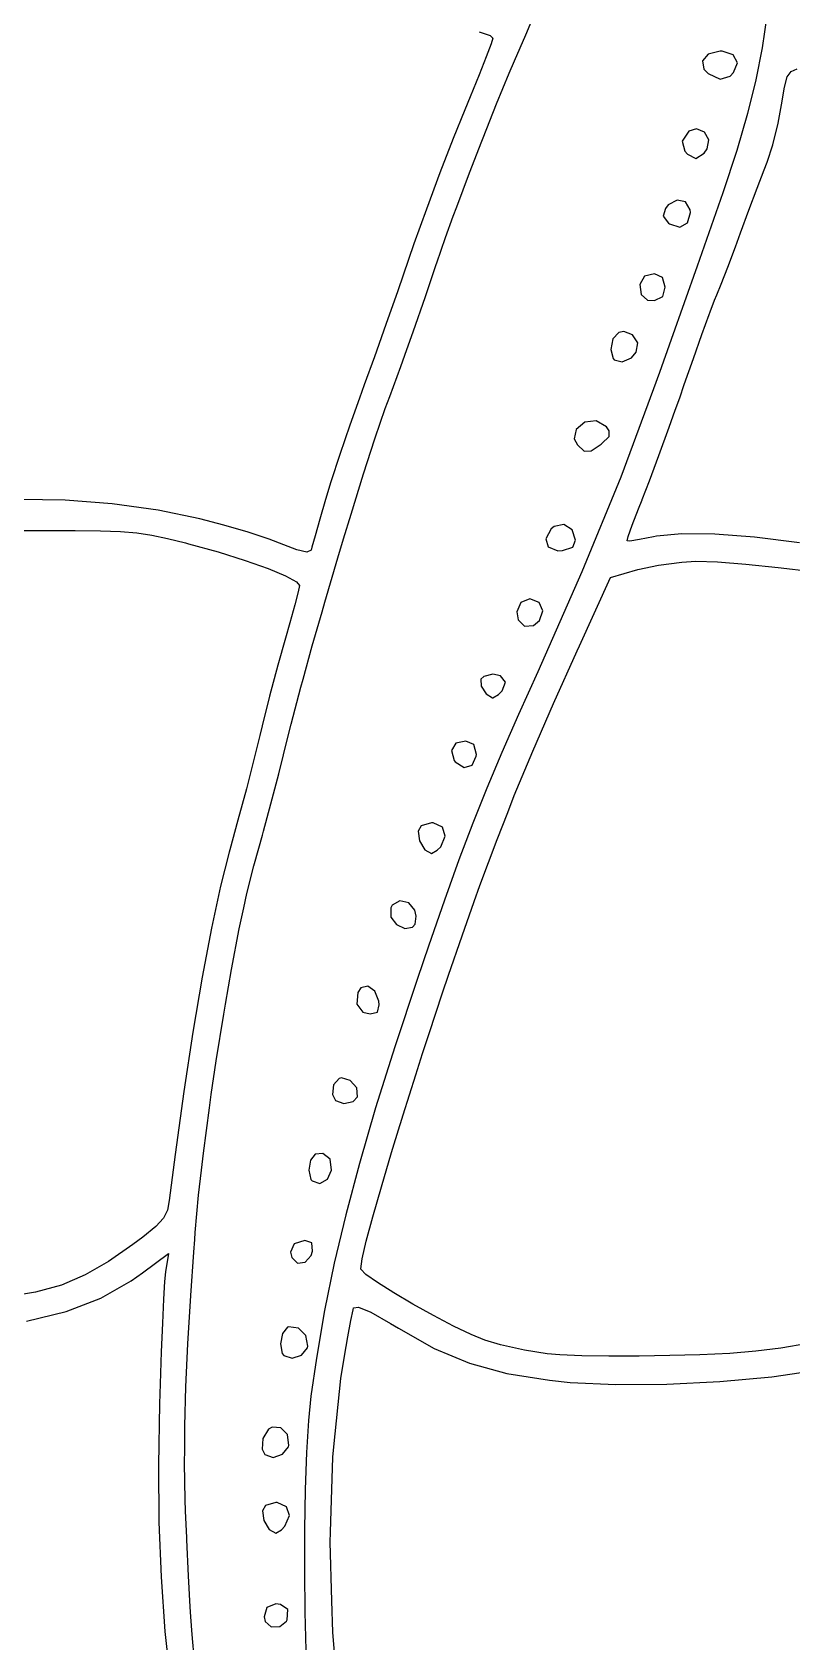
# Model space of a CAD drawing. Header units: inches. Extents: x -2.16 to 7.19, y -6.87 to -1.22.
# Drawn here: x -1.159 to -0.757, y -4.839 to -3.986 of the extents above; entities that cross this region are included whole.
import ezdxf

# ---------------------------------------------------------------- set-up
doc = ezdxf.new("R2010")
doc.units = ezdxf.units.IN
doc.header["$MEASUREMENT"] = 0
doc.layers.add('Front', color=13, linetype='CONTINUOUS', true_color=0xc83434)

msp = doc.modelspace()

# ---------------------------------------------------------------- linework, layer by layer
at = {"layer": 'Front', "linetype": 'CONTINUOUS'}
for p, q in [((-0.89775, -3.9878), (-0.89372, -3.97805)), ((-0.77022, -3.9778), (-0.77266, -3.99479)), ((-0.92242, -3.98634), (-0.91663, -3.98827)), ((-0.91663, -3.98827), (-0.91525, -3.98969)), ((-0.91525, -3.98969), (-0.91617, -3.99267)), ((-0.90087, -3.99471), (-0.89775, -3.9878)), ((-0.91617, -3.99267), (-0.91871, -3.99941)), ((-0.90381, -4.00161), (-0.90087, -3.99471)), ((-0.80113, -3.99803), (-0.80419, -4.00161)), ((-0.7949, -3.99655), (-0.80113, -3.99803)), ((-0.79378, -3.99658), (-0.7949, -3.99655)), ((-0.78791, -3.99852), (-0.79378, -3.99658)), ((-0.78568, -4.00262), (-0.78791, -3.99852)), ((-0.77266, -3.99479), (-0.77593, -4.0117)), ((-0.91871, -3.99941), (-0.92253, -4.00905)), ((-0.9066, -4.00815), (-0.90381, -4.00161)), ((-0.80419, -4.00161), (-0.80343, -4.00604)), ((-0.80343, -4.00604), (-0.80115, -4.00836)), ((-0.78777, -4.00783), (-0.78568, -4.00262)), ((-0.75931, -4.01008), (-0.75726, -4.00724)), ((-0.75726, -4.00724), (-0.75412, -4.00593)), ((-0.92253, -4.00905), (-0.92731, -4.02074)), ((-0.91325, -4.02442), (-0.9066, -4.00815)), ((-0.80115, -4.00836), (-0.79478, -4.01133)), ((-0.79478, -4.01133), (-0.78959, -4.00967)), ((-0.78959, -4.00967), (-0.78777, -4.00783)), ((-0.77593, -4.0117), (-0.78031, -4.02948)), ((-0.76238, -4.02496), (-0.76084, -4.01561)), ((-0.76084, -4.01561), (-0.75931, -4.01008)), ((-0.92731, -4.02074), (-0.93018, -4.02764)), ((-0.92038, -4.04238), (-0.91325, -4.02442)), ((-0.93018, -4.02764), (-0.93632, -4.04282)), ((-0.78031, -4.02948), (-0.78603, -4.04909)), ((-0.76418, -4.03468), (-0.76238, -4.02496)), ((-0.81137, -4.03894), (-0.81497, -4.04414)), ((-0.80734, -4.03756), (-0.81137, -4.03894)), ((-0.80318, -4.03941), (-0.80734, -4.03756)), ((-0.80082, -4.04347), (-0.80318, -4.03941)), ((-0.76701, -4.04615), (-0.76418, -4.03468)), ((-0.93632, -4.04282), (-0.94331, -4.06093)), ((-0.92756, -4.06092), (-0.92106, -4.04414)), ((-0.92106, -4.04414), (-0.92038, -4.04238)), ((-0.81497, -4.04414), (-0.81358, -4.04949)), ((-0.81358, -4.04949), (-0.81221, -4.05108)), ((-0.80337, -4.05061), (-0.80172, -4.04832)), ((-0.80172, -4.04832), (-0.80082, -4.04347)), ((-0.78603, -4.04909), (-0.79336, -4.0715)), ((-0.77001, -4.05535), (-0.76701, -4.04615)), ((-0.81221, -4.05108), (-0.80772, -4.05329)), ((-0.80772, -4.05329), (-0.80337, -4.05061)), ((-0.77157, -4.05934), (-0.77001, -4.05535)), ((-0.94331, -4.06093), (-0.95045, -4.08012)), ((-0.93434, -4.07889), (-0.92756, -4.06092)), ((-0.77527, -4.06907), (-0.77157, -4.05934)), ((-0.81765, -4.07547), (-0.82231, -4.07799)), ((-0.81319, -4.07634), (-0.81765, -4.07547)), ((-0.79336, -4.0715), (-0.80081, -4.0928)), ((-0.77963, -4.0808), (-0.77527, -4.06907)), ((-0.95045, -4.08012), (-0.95707, -4.09857)), ((-0.94028, -4.09517), (-0.9362, -4.08399)), ((-0.9362, -4.08399), (-0.93434, -4.07889)), ((-0.82372, -4.07982), (-0.82502, -4.08399)), ((-0.82502, -4.08399), (-0.82218, -4.08754)), ((-0.82231, -4.07799), (-0.82372, -4.07982)), ((-0.81075, -4.08052), (-0.81319, -4.07634)), ((-0.81215, -4.08744), (-0.81062, -4.08194)), ((-0.81062, -4.08194), (-0.81075, -4.08052)), ((-0.78401, -4.0928), (-0.77963, -4.0808)), ((-0.82218, -4.08754), (-0.8217, -4.0879)), ((-0.8217, -4.0879), (-0.81628, -4.08972)), ((-0.81628, -4.08972), (-0.81215, -4.08744)), ((-0.80081, -4.0928), (-0.80711, -4.11045)), ((-0.78671, -4.10018), (-0.78401, -4.0928)), ((-0.95707, -4.09857), (-0.95992, -4.10681)), ((-0.94495, -4.10864), (-0.94028, -4.09517)), ((-0.79077, -4.11101), (-0.78671, -4.10018)), ((-0.95992, -4.10681), (-0.96566, -4.12352)), ((-0.94883, -4.1201), (-0.94526, -4.10957)), ((-0.94526, -4.10957), (-0.94495, -4.10864)), ((-0.83497, -4.11566), (-0.83749, -4.1201)), ((-0.82963, -4.1145), (-0.83497, -4.11566)), ((-0.82537, -4.1164), (-0.82963, -4.1145)), ((-0.824, -4.12155), (-0.82537, -4.1164)), ((-0.80711, -4.11045), (-0.814, -4.12984)), ((-0.79426, -4.11998), (-0.79077, -4.11101)), ((-0.96566, -4.12352), (-0.97186, -4.14125)), ((-0.95751, -4.14512), (-0.95097, -4.1264)), ((-0.95097, -4.1264), (-0.94883, -4.1201)), ((-0.83749, -4.1201), (-0.83677, -4.12547)), ((-0.83677, -4.12547), (-0.83327, -4.12841)), ((-0.82963, -4.1286), (-0.82516, -4.12644)), ((-0.82516, -4.12644), (-0.824, -4.12155)), ((-0.79778, -4.1284), (-0.79663, -4.12564)), ((-0.79663, -4.12564), (-0.79426, -4.11998)), ((-0.83327, -4.12841), (-0.82963, -4.1286)), ((-0.814, -4.12984), (-0.82086, -4.14917)), ((-0.80064, -4.13593), (-0.80013, -4.13457)), ((-0.80013, -4.13457), (-0.79778, -4.1284)), ((-0.97186, -4.14125), (-0.97794, -4.15838)), ((-0.80452, -4.14656), (-0.80064, -4.13593)), ((-0.96084, -4.15446), (-0.95751, -4.14512)), ((-0.85166, -4.14892), (-0.85279, -4.15446)), ((-0.84855, -4.14547), (-0.85166, -4.14892)), ((-0.84595, -4.14501), (-0.84855, -4.14547)), ((-0.84123, -4.14684), (-0.84595, -4.14501)), ((-0.83853, -4.15104), (-0.84123, -4.14684)), ((-0.83931, -4.15597), (-0.83853, -4.15104)), ((-0.82086, -4.14917), (-0.82704, -4.16664)), ((-0.80906, -4.1593), (-0.80452, -4.14656)), ((-0.97794, -4.15838), (-0.98333, -4.1733)), ((-0.96407, -4.16351), (-0.96084, -4.15446)), ((-0.85279, -4.15446), (-0.85148, -4.15939)), ((-0.85148, -4.15939), (-0.85099, -4.15997)), ((-0.85099, -4.15997), (-0.84679, -4.16116)), ((-0.84679, -4.16116), (-0.84186, -4.15887)), ((-0.84186, -4.15887), (-0.83931, -4.15597)), ((-0.81388, -4.17314), (-0.80906, -4.1593)), ((-0.96989, -4.17936), (-0.96407, -4.16351)), ((-0.82704, -4.16664), (-0.83009, -4.1753)), ((-0.98333, -4.1733), (-0.98591, -4.1803)), ((-0.83009, -4.1753), (-0.84753, -4.2221)), ((-0.81628, -4.18006), (-0.81388, -4.17314)), ((-0.98591, -4.1803), (-0.99107, -4.19463)), ((-0.97754, -4.20139), (-0.97223, -4.1858)), ((-0.97223, -4.1858), (-0.96989, -4.17936)), ((-0.8218, -4.19562), (-0.8186, -4.18661)), ((-0.8186, -4.18661), (-0.81628, -4.18006)), ((-0.99107, -4.19463), (-0.99634, -4.2101)), ((-0.86661, -4.19306), (-0.8711, -4.19696)), ((-0.86048, -4.19232), (-0.86661, -4.19306)), ((-0.85511, -4.19546), (-0.86048, -4.19232)), ((-0.98368, -4.22039), (-0.97771, -4.2019)), ((-0.97771, -4.2019), (-0.97754, -4.20139)), ((-0.8711, -4.19696), (-0.87222, -4.2019)), ((-0.87222, -4.2019), (-0.87042, -4.20509)), ((-0.85748, -4.20433), (-0.85366, -4.20059)), ((-0.85359, -4.19762), (-0.85511, -4.19546)), ((-0.85366, -4.20059), (-0.85359, -4.19762)), ((-0.8273, -4.21077), (-0.8218, -4.19562)), ((-0.99634, -4.2101), (-1.00103, -4.22463)), ((-0.87042, -4.20509), (-0.86684, -4.20839)), ((-0.86684, -4.20839), (-0.86323, -4.20829)), ((-0.86323, -4.20829), (-0.85793, -4.2047)), ((-0.85793, -4.2047), (-0.85748, -4.20433)), ((-0.83227, -4.22406), (-0.8273, -4.21077)), ((-0.99036, -4.24184), (-0.98368, -4.22039)), ((-1.00103, -4.22463), (-1.00385, -4.23405)), ((-0.84753, -4.2221), (-0.86808, -4.27224)), ((-0.83617, -4.23405), (-0.83227, -4.22406)), ((-1.14184, -4.23442), (-1.16585, -4.23403)), ((-1.11691, -4.2363), (-1.14184, -4.23442)), ((-1.09258, -4.23959), (-1.11691, -4.2363)), ((-1.00385, -4.23405), (-1.00683, -4.2445)), ((-0.83816, -4.23902), (-0.83621, -4.23414)), ((-0.83621, -4.23414), (-0.83617, -4.23405)), ((-1.07037, -4.24418), (-1.09258, -4.23959)), ((-1.05773, -4.24756), (-1.07037, -4.24418)), ((-1.00683, -4.2445), (-1.00935, -4.25328)), ((-0.99429, -4.25482), (-0.99036, -4.24184)), ((-0.84143, -4.24752), (-0.83816, -4.23902)), ((-1.204, -4.25049), (-1.154, -4.25039)), ((-1.154, -4.25039), (-1.13656, -4.2504)), ((-1.13656, -4.2504), (-1.12307, -4.25056)), ((-1.12307, -4.25056), (-1.11249, -4.25097)), ((-1.11249, -4.25097), (-1.10375, -4.25173)), ((-1.10375, -4.25173), (-1.09581, -4.25293)), ((-1.09581, -4.25293), (-1.08761, -4.25466)), ((-1.08761, -4.25466), (-1.07811, -4.25703)), ((-1.04477, -4.25138), (-1.05773, -4.24756)), ((-1.03365, -4.255), (-1.04477, -4.25138)), ((-1.02589, -4.25796), (-1.03365, -4.255)), ((-1.00935, -4.25328), (-1.01106, -4.25918)), ((-0.99731, -4.26482), (-0.99429, -4.25482)), ((-0.88429, -4.24952), (-0.88726, -4.25482)), ((-0.88726, -4.25482), (-0.88591, -4.25913)), ((-0.88282, -4.24834), (-0.88429, -4.24952)), ((-0.87769, -4.24732), (-0.88282, -4.24834)), ((-0.87333, -4.25001), (-0.87769, -4.24732)), ((-0.8715, -4.25557), (-0.87333, -4.25001)), ((-0.84414, -4.25597), (-0.84355, -4.25352)), ((-0.84355, -4.25352), (-0.84143, -4.24752)), ((-0.83008, -4.25378), (-0.83757, -4.25525)), ((-0.82863, -4.25349), (-0.83008, -4.25378)), ((-0.81516, -4.25221), (-0.82863, -4.25349)), ((-0.79763, -4.25242), (-0.81516, -4.25221)), ((-0.77664, -4.25401), (-0.79763, -4.25242)), ((-0.75277, -4.25689), (-0.77664, -4.25401)), ((-1.07811, -4.25703), (-1.0765, -4.25745)), ((-1.0765, -4.25745), (-1.06077, -4.26181)), ((-1.06077, -4.26181), (-1.04647, -4.26628)), ((-1.01913, -4.26071), (-1.02589, -4.25796)), ((-1.01373, -4.26199), (-1.01913, -4.26071)), ((-1.01156, -4.26083), (-1.01373, -4.26199)), ((-1.01106, -4.25918), (-1.01156, -4.26083)), ((-0.88591, -4.25913), (-0.88089, -4.26116)), ((-0.88089, -4.26116), (-0.87839, -4.26109)), ((-0.87839, -4.26109), (-0.87293, -4.25919)), ((-0.87293, -4.25919), (-0.8715, -4.25557)), ((-0.84271, -4.256), (-0.84414, -4.25597)), ((-0.83757, -4.25525), (-0.84271, -4.256)), ((-1.04647, -4.26628), (-1.03432, -4.27059)), ((-1.03432, -4.27059), (-1.02502, -4.27447)), ((-1.00424, -4.28836), (-0.99731, -4.26482)), ((-0.85287, -4.2753), (-0.83843, -4.27112)), ((-0.83843, -4.27112), (-0.82756, -4.26876)), ((-0.82756, -4.26876), (-0.81512, -4.26715)), ((-0.81512, -4.26715), (-0.80767, -4.26675)), ((-0.80767, -4.26675), (-0.79629, -4.26708)), ((-0.79629, -4.26708), (-0.78132, -4.2682)), ((-0.78132, -4.2682), (-0.76412, -4.26995)), ((-0.76412, -4.26995), (-0.74601, -4.27218)), ((-1.02502, -4.27447), (-1.01929, -4.27767)), ((-1.01929, -4.27767), (-1.01775, -4.27956)), ((-1.01775, -4.27956), (-1.01841, -4.28287)), ((-0.86808, -4.27224), (-0.89151, -4.32525)), ((-0.86939, -4.31155), (-0.85287, -4.2753)), ((-1.01841, -4.28287), (-1.0202, -4.28985)), ((-1.00573, -4.29356), (-1.00424, -4.28836)), ((-0.90049, -4.28858), (-0.90254, -4.29356)), ((-0.89559, -4.28655), (-0.90049, -4.28858)), ((-0.89079, -4.2885), (-0.89559, -4.28655)), ((-0.88879, -4.29304), (-0.89079, -4.2885)), ((-1.0202, -4.28985), (-1.02282, -4.29939)), ((-1.01088, -4.31153), (-1.00573, -4.29356)), ((-0.90254, -4.29356), (-0.90184, -4.2978)), ((-0.89051, -4.29811), (-0.88879, -4.29304)), ((-1.02282, -4.29939), (-1.02512, -4.30742)), ((-0.90184, -4.2978), (-0.89849, -4.30114)), ((-0.89849, -4.30114), (-0.89369, -4.30068)), ((-0.89369, -4.30068), (-0.89051, -4.29811)), ((-1.02512, -4.30742), (-1.02913, -4.3218)), ((-1.01577, -4.32916), (-1.01088, -4.31153)), ((-0.88316, -4.34216), (-0.87062, -4.31425)), ((-0.87062, -4.31425), (-0.86939, -4.31155)), ((-1.02913, -4.3218), (-1.03349, -4.33823)), ((-1.01694, -4.33338), (-1.01577, -4.32916)), ((-0.92001, -4.32778), (-0.92156, -4.32916)), ((-0.92156, -4.32916), (-0.92144, -4.33285)), ((-0.91525, -4.32655), (-0.92001, -4.32778)), ((-0.91114, -4.32738), (-0.91525, -4.32655)), ((-0.90858, -4.3307), (-0.91114, -4.32738)), ((-0.91034, -4.33541), (-0.90858, -4.3307)), ((-0.89151, -4.32525), (-0.90172, -4.34785)), ((-1.03349, -4.33823), (-1.03745, -4.35392)), ((-1.02215, -4.35297), (-1.01694, -4.33338)), ((-0.92144, -4.33285), (-0.91885, -4.33697)), ((-0.91885, -4.33697), (-0.9154, -4.33904)), ((-0.9154, -4.33904), (-0.91525, -4.33905)), ((-0.91525, -4.33905), (-0.91225, -4.33735)), ((-0.91225, -4.33735), (-0.91034, -4.33541)), ((-0.90172, -4.34785), (-0.91058, -4.36803)), ((-0.89408, -4.36727), (-0.88316, -4.34216)), ((-1.03745, -4.35392), (-1.03868, -4.35905)), ((-1.02564, -4.367), (-1.02215, -4.35297)), ((-1.03868, -4.35905), (-1.0418, -4.37172)), ((-0.93491, -4.36306), (-0.9372, -4.367)), ((-0.92963, -4.362), (-0.93491, -4.36306)), ((-0.92539, -4.36388), (-0.92963, -4.362)), ((-0.924, -4.36901), (-0.92539, -4.36388)), ((-1.0418, -4.37172), (-1.04582, -4.38729)), ((-1.02869, -4.37942), (-1.02622, -4.36934)), ((-1.02622, -4.36934), (-1.02564, -4.367)), ((-0.9372, -4.367), (-0.93569, -4.3722)), ((-0.93569, -4.3722), (-0.93513, -4.37294)), ((-0.93513, -4.37294), (-0.93037, -4.37602)), ((-0.92614, -4.37482), (-0.92403, -4.36991)), ((-0.92403, -4.36991), (-0.924, -4.36901)), ((-0.91058, -4.36803), (-0.91849, -4.38687)), ((-0.90388, -4.39086), (-0.89408, -4.36727)), ((-1.03277, -4.3952), (-1.02869, -4.37942)), ((-0.93037, -4.37602), (-0.92614, -4.37482)), ((-1.04582, -4.38729), (-1.05025, -4.40387)), ((-0.91849, -4.38687), (-0.9259, -4.40547)), ((-0.90739, -4.39978), (-0.90388, -4.39086)), ((-1.03671, -4.40979), (-1.03277, -4.3952)), ((-0.91305, -4.41419), (-0.90739, -4.39978)), ((-1.05025, -4.40387), (-1.05458, -4.41956)), ((-0.95319, -4.40694), (-0.95479, -4.40979)), ((-0.94775, -4.4053), (-0.95319, -4.40694)), ((-0.94694, -4.40533), (-0.94775, -4.4053)), ((-0.942, -4.40758), (-0.94694, -4.40533)), ((-0.94043, -4.4123), (-0.942, -4.40758)), ((-0.9259, -4.40547), (-0.93323, -4.4249)), ((-1.0415, -4.42684), (-1.03724, -4.41176)), ((-1.03724, -4.41176), (-1.03671, -4.40979)), ((-0.95479, -4.40979), (-0.95412, -4.41491)), ((-0.95412, -4.41491), (-0.95126, -4.4196)), ((-0.94285, -4.41792), (-0.94043, -4.4123)), ((-0.92211, -4.43853), (-0.91305, -4.41419)), ((-1.05495, -4.42087), (-1.05951, -4.4388)), ((-1.05458, -4.41956), (-1.05495, -4.42087)), ((-0.95126, -4.4196), (-0.94775, -4.42155)), ((-0.94775, -4.42155), (-0.94474, -4.41985)), ((-0.94474, -4.41985), (-0.94285, -4.41792)), ((-0.93323, -4.4249), (-0.9409, -4.44627)), ((-1.04557, -4.4428), (-1.04187, -4.42813)), ((-1.04187, -4.42813), (-1.0415, -4.42684)), ((-1.05951, -4.4388), (-1.06429, -4.46109)), ((-0.92509, -4.44696), (-0.92211, -4.43853)), ((-1.04956, -4.46141), (-1.04718, -4.45033)), ((-1.04718, -4.45033), (-1.04557, -4.4428)), ((-0.96853, -4.44887), (-0.96935, -4.45033)), ((-0.96935, -4.45033), (-0.96928, -4.45518)), ((-0.96445, -4.4467), (-0.96853, -4.44887)), ((-0.9597, -4.44766), (-0.96445, -4.4467)), ((-0.9565, -4.45152), (-0.9597, -4.44766)), ((-0.9409, -4.44627), (-0.94934, -4.47066)), ((-0.93154, -4.46514), (-0.92509, -4.44696)), ((-0.96928, -4.45518), (-0.9663, -4.45918)), ((-0.9663, -4.45918), (-0.96196, -4.4613)), ((-0.9578, -4.46048), (-0.95648, -4.45902)), ((-0.95589, -4.45478), (-0.9565, -4.45152)), ((-0.95648, -4.45902), (-0.95589, -4.45478)), ((-1.06429, -4.46109), (-1.0692, -4.48708)), ((-1.05369, -4.483), (-1.04956, -4.46141)), ((-0.96196, -4.4613), (-0.9578, -4.46048)), ((-0.93866, -4.48599), (-0.93154, -4.46514)), ((-0.94934, -4.47066), (-0.95512, -4.4877)), ((-1.05689, -4.50134), (-1.05369, -4.483)), ((-1.0692, -4.48708), (-1.07413, -4.51615)), ((-0.98512, -4.49268), (-0.98677, -4.49511)), ((-0.98141, -4.4919), (-0.98512, -4.49268)), ((-0.97776, -4.49445), (-0.98141, -4.4919)), ((-0.95512, -4.4877), (-0.96712, -4.52393)), ((-0.94184, -4.4953), (-0.93866, -4.48599)), ((-1.05781, -4.50662), (-1.05689, -4.50134)), ((-0.98677, -4.49511), (-0.98725, -4.50134)), ((-0.98725, -4.50134), (-0.98405, -4.50556)), ((-0.9757, -4.49969), (-0.97776, -4.49445)), ((-0.97641, -4.50558), (-0.97553, -4.50176)), ((-0.97553, -4.50176), (-0.9757, -4.49969)), ((-0.94903, -4.51692), (-0.94184, -4.4953)), ((-1.06177, -4.53135), (-1.05781, -4.50662)), ((-0.98405, -4.50556), (-0.98016, -4.50655)), ((-0.98016, -4.50655), (-0.97641, -4.50558)), ((-1.07413, -4.51615), (-1.07896, -4.54765)), ((-0.95244, -4.52746), (-0.94903, -4.51692)), ((-0.96712, -4.52393), (-0.97733, -4.55635)), ((-0.95608, -4.53871), (-0.95244, -4.52746)), ((-1.06437, -4.54915), (-1.06177, -4.53135)), ((-0.99958, -4.54405), (-1.00013, -4.54915)), ((-0.99657, -4.54067), (-0.99958, -4.54405)), ((-0.99542, -4.5404), (-0.99657, -4.54067)), ((-0.99078, -4.54178), (-0.99542, -4.5404)), ((-0.98731, -4.54572), (-0.99078, -4.54178)), ((-0.96277, -4.55991), (-0.95608, -4.53871)), ((-1.07896, -4.54765), (-1.08358, -4.58095)), ((-1.06541, -4.55622), (-1.06437, -4.54915)), ((-1.00013, -4.54915), (-0.99858, -4.55238)), ((-0.99858, -4.55238), (-0.99412, -4.55405)), ((-0.99412, -4.55405), (-0.98917, -4.55287)), ((-0.98917, -4.55287), (-0.98687, -4.55037)), ((-0.98687, -4.55037), (-0.98731, -4.54572)), ((-1.06858, -4.58029), (-1.06541, -4.55622)), ((-0.97733, -4.55635), (-0.98596, -4.58575)), ((-0.96421, -4.56462), (-0.96277, -4.55991)), ((-0.9689, -4.57993), (-0.96454, -4.56569)), ((-0.96454, -4.56569), (-0.96421, -4.56462)), ((-1.08358, -4.58095), (-1.08667, -4.6053)), ((-1.06961, -4.58935), (-1.06858, -4.58029)), ((-1.0119, -4.584), (-1.01274, -4.58935)), ((-1.00939, -4.5808), (-1.0119, -4.584)), ((-1.00531, -4.58042), (-1.00939, -4.5808)), ((-1.00151, -4.5834), (-1.00531, -4.58042)), ((-1.00065, -4.5893), (-1.00151, -4.5834)), ((-0.98596, -4.58575), (-0.99321, -4.61292)), ((-0.97432, -4.59816), (-0.9689, -4.57993)), ((-1.07113, -4.60261), (-1.06961, -4.58935)), ((-1.01274, -4.58935), (-1.01161, -4.59416)), ((-1.01161, -4.59416), (-1.01099, -4.59497)), ((-1.01099, -4.59497), (-1.00688, -4.59632)), ((-1.00688, -4.59632), (-1.00281, -4.594)), ((-1.00281, -4.594), (-1.00065, -4.5893)), ((-1.07291, -4.62224), (-1.07113, -4.60261)), ((-0.97884, -4.61403), (-0.97432, -4.59816)), ((-1.08766, -4.61043), (-1.08975, -4.61469)), ((-1.08667, -4.6053), (-1.08766, -4.61043)), ((-0.99321, -4.61292), (-0.99927, -4.63863)), ((-1.09378, -4.61911), (-1.10062, -4.62474)), ((-1.08975, -4.61469), (-1.09378, -4.61911)), ((-0.98228, -4.62694), (-0.97884, -4.61403)), ((-1.10595, -4.62876), (-1.1188, -4.63773)), ((-1.10062, -4.62474), (-1.10595, -4.62876)), ((-1.07366, -4.63277), (-1.07318, -4.62596)), ((-1.07318, -4.62596), (-1.07291, -4.62224)), ((-1.02053, -4.62825), (-1.02236, -4.63277)), ((-1.01492, -4.62655), (-1.02053, -4.62825)), ((-1.01119, -4.62774), (-1.01492, -4.62655)), ((-1.0107, -4.63215), (-1.01119, -4.62774)), ((-0.98448, -4.6363), (-0.98228, -4.62694)), ((-1.1188, -4.63773), (-1.13111, -4.64479)), ((-1.10083, -4.64376), (-1.08713, -4.63342)), ((-1.08713, -4.63342), (-1.08861, -4.64311)), ((-1.07527, -4.65563), (-1.07366, -4.63277)), ((-1.02236, -4.63277), (-1.02173, -4.6356)), ((-1.02173, -4.6356), (-1.01872, -4.63851)), ((-1.01872, -4.63851), (-1.01465, -4.63795)), ((-1.01465, -4.63795), (-1.0114, -4.63451)), ((-1.0114, -4.63451), (-1.0107, -4.63215)), ((-0.99927, -4.63863), (-1.00435, -4.66366)), ((-0.98525, -4.64151), (-0.98448, -4.6363)), ((-1.13111, -4.64479), (-1.14373, -4.65014)), ((-1.10676, -4.64798), (-1.10083, -4.64376)), ((-1.08861, -4.64311), (-1.08909, -4.64832)), ((-0.98519, -4.64176), (-0.98525, -4.64151)), ((-0.98248, -4.64449), (-0.98519, -4.64176)), ((-0.97636, -4.64884), (-0.98248, -4.64449)), ((-1.15749, -4.65399), (-1.17321, -4.65654)), ((-1.14373, -4.65014), (-1.15749, -4.65399)), ((-1.12294, -4.6571), (-1.10676, -4.64798)), ((-1.08909, -4.64832), (-1.08966, -4.6577)), ((-1.07681, -4.68126), (-1.07527, -4.65563)), ((-0.96775, -4.65429), (-0.97636, -4.64884)), ((-0.95756, -4.66029), (-0.96775, -4.65429)), ((-1.1622, -4.66931), (-1.14127, -4.66419)), ((-1.14127, -4.66419), (-1.12294, -4.6571)), ((-1.08966, -4.6577), (-1.09027, -4.6704)), ((-1.00435, -4.66366), (-1.00865, -4.68881)), ((-0.99047, -4.66891), (-0.9893, -4.66333)), ((-0.9893, -4.66333), (-0.98898, -4.66215)), ((-0.98898, -4.66215), (-0.98638, -4.66181)), ((-0.98638, -4.66181), (-0.97989, -4.66457)), ((-0.94672, -4.66633), (-0.95756, -4.66029)), ((-1.09027, -4.6704), (-1.09089, -4.6856)), ((-1.02396, -4.67244), (-1.02671, -4.67575)), ((-1.02341, -4.67225), (-1.02396, -4.67244)), ((-1.01828, -4.67296), (-1.02341, -4.67225)), ((-0.99208, -4.67752), (-0.99047, -4.66891)), ((-0.97989, -4.66457), (-0.96951, -4.67045)), ((-0.96951, -4.67045), (-0.96527, -4.67305)), ((-0.93614, -4.67187), (-0.94672, -4.66633)), ((-0.92675, -4.67638), (-0.93614, -4.67187)), ((-1.07682, -4.68138), (-1.07681, -4.68126)), ((-1.02671, -4.67575), (-1.02777, -4.68126)), ((-1.02777, -4.68126), (-1.02679, -4.68636)), ((-1.01435, -4.67691), (-1.01828, -4.67296)), ((-1.01325, -4.68258), (-1.01435, -4.67691)), ((-0.99389, -4.68785), (-0.99208, -4.67752)), ((-0.96527, -4.67305), (-0.94625, -4.68372)), ((-0.91946, -4.67935), (-0.92675, -4.67638)), ((-0.91125, -4.68177), (-0.91946, -4.67935)), ((-0.74845, -4.68118), (-0.76276, -4.68355)), ((-1.09089, -4.6856), (-1.09147, -4.70246)), ((-1.07785, -4.70414), (-1.07682, -4.68138)), ((-1.02679, -4.68636), (-1.02597, -4.68749)), ((-1.02597, -4.68749), (-1.02157, -4.68895)), ((-1.02157, -4.68895), (-1.01659, -4.68729)), ((-1.01659, -4.68729), (-1.01344, -4.68341)), ((-1.01344, -4.68341), (-1.01325, -4.68258)), ((-1.00865, -4.68881), (-1.01159, -4.70905)), ((-0.99573, -4.69971), (-0.99389, -4.68785)), ((-0.94625, -4.68372), (-0.92759, -4.69155)), ((-0.89847, -4.6847), (-0.91125, -4.68177)), ((-0.8865, -4.68667), (-0.89847, -4.6847)), ((-0.87971, -4.6872), (-0.8865, -4.68667)), ((-0.86814, -4.68763), (-0.87971, -4.6872)), ((-0.85379, -4.68785), (-0.86814, -4.68763)), ((-0.83784, -4.68783), (-0.85379, -4.68785)), ((-0.8215, -4.68756), (-0.83784, -4.68783)), ((-0.80557, -4.68709), (-0.8215, -4.68756)), ((-0.78973, -4.68634), (-0.80557, -4.68709)), ((-0.77599, -4.68521), (-0.78973, -4.68634)), ((-0.76276, -4.68355), (-0.77599, -4.68521)), ((-0.92759, -4.69155), (-0.90776, -4.69703)), ((-0.90776, -4.69703), (-0.88525, -4.70062)), ((-0.76753, -4.69874), (-0.74237, -4.69513)), ((-1.09147, -4.70246), (-1.09179, -4.71311)), ((-1.07841, -4.72485), (-1.07785, -4.70414)), ((-0.99943, -4.7359), (-0.99573, -4.69971)), ((-0.88525, -4.70062), (-0.87423, -4.70172)), ((-0.87423, -4.70172), (-0.85003, -4.70291)), ((-0.85003, -4.70291), (-0.82305, -4.70274)), ((-0.82305, -4.70274), (-0.79498, -4.70131)), ((-0.79498, -4.70131), (-0.76753, -4.69874)), ((-1.09179, -4.71311), (-1.09237, -4.74564)), ((-1.01159, -4.70905), (-1.01289, -4.72198)), ((-1.01289, -4.72198), (-1.01389, -4.73882)), ((-1.07847, -4.73718), (-1.07841, -4.72485)), ((-1.03716, -4.7315), (-1.03746, -4.73718)), ((-1.034, -4.72655), (-1.03716, -4.7315)), ((-1.03212, -4.72544), (-1.034, -4.72655)), ((-1.02754, -4.72574), (-1.03212, -4.72544)), ((-1.02411, -4.72934), (-1.02754, -4.72574)), ((-1.02325, -4.73508), (-1.02411, -4.72934)), ((-1.07851, -4.74445), (-1.07847, -4.73718)), ((-1.03746, -4.73718), (-1.03597, -4.73999)), ((-1.03597, -4.73999), (-1.03157, -4.74145)), ((-1.03157, -4.74145), (-1.02659, -4.73979)), ((-1.02659, -4.73979), (-1.02344, -4.73591)), ((-1.02344, -4.73591), (-1.02325, -4.73508)), ((-1.01389, -4.73882), (-1.0146, -4.75848)), ((-0.99999, -4.74137), (-0.99943, -4.7359)), ((-1.09237, -4.74564), (-1.09215, -4.77577)), ((-1.07817, -4.76387), (-1.07851, -4.74445)), ((-1.00126, -4.78101), (-0.99999, -4.74137)), ((-1.07796, -4.76979), (-1.07817, -4.76387)), ((-1.03025, -4.7653), (-1.03569, -4.76694)), ((-1.02944, -4.76533), (-1.03025, -4.7653)), ((-1.0245, -4.76758), (-1.02944, -4.76533)), ((-1.0146, -4.75848), (-1.01499, -4.77987)), ((-1.07743, -4.78405), (-1.07796, -4.76979)), ((-1.03569, -4.76694), (-1.03729, -4.76979)), ((-1.03729, -4.76979), (-1.03662, -4.77491)), ((-1.03662, -4.77491), (-1.03376, -4.7796)), ((-1.02535, -4.77792), (-1.02293, -4.7723)), ((-1.02293, -4.7723), (-1.0245, -4.76758)), ((-1.09215, -4.77577), (-1.09102, -4.80474)), ((-1.03376, -4.7796), (-1.03025, -4.78155)), ((-1.03025, -4.78155), (-1.02724, -4.77985)), ((-1.02724, -4.77985), (-1.02535, -4.77792)), ((-1.01499, -4.77987), (-1.01507, -4.80192)), ((-1.00143, -4.78636), (-1.00126, -4.78101)), ((-1.07739, -4.78513), (-1.07743, -4.78405)), ((-1.07649, -4.80414), (-1.07739, -4.78513)), ((-1.00055, -4.81738), (-1.00143, -4.78636)), ((-1.09102, -4.80474), (-1.08892, -4.83376)), ((-1.07557, -4.82057), (-1.07649, -4.80414)), ((-1.01507, -4.80192), (-1.01483, -4.82352)), ((-1.00008, -4.83408), (-1.00055, -4.81738)), ((-1.0752, -4.82585), (-1.07557, -4.82057)), ((-1.07453, -4.83533), (-1.0752, -4.82585)), ((-1.03497, -4.82099), (-1.03645, -4.82585)), ((-1.03645, -4.82585), (-1.03586, -4.82842)), ((-1.03019, -4.81905), (-1.03497, -4.82099)), ((-1.0277, -4.8193), (-1.03019, -4.81905)), ((-1.0239, -4.82209), (-1.0277, -4.8193)), ((-1.02426, -4.82757), (-1.0239, -4.82209)), ((-1.01483, -4.82352), (-1.01426, -4.84361)), ((-1.08892, -4.83376), (-1.08574, -4.86406)), ((-1.03586, -4.82842), (-1.03273, -4.83117)), ((-1.03273, -4.83117), (-1.02814, -4.83104)), ((-1.02814, -4.83104), (-1.02455, -4.8282)), ((-1.02455, -4.8282), (-1.02426, -4.82757)), ((-0.99594, -4.88393), (-1.00008, -4.83408)), ((-1.07327, -4.84939), (-1.07453, -4.83533))]:
    msp.add_line(p, q, dxfattribs=at)

doc.saveas('drawing.dxf')
